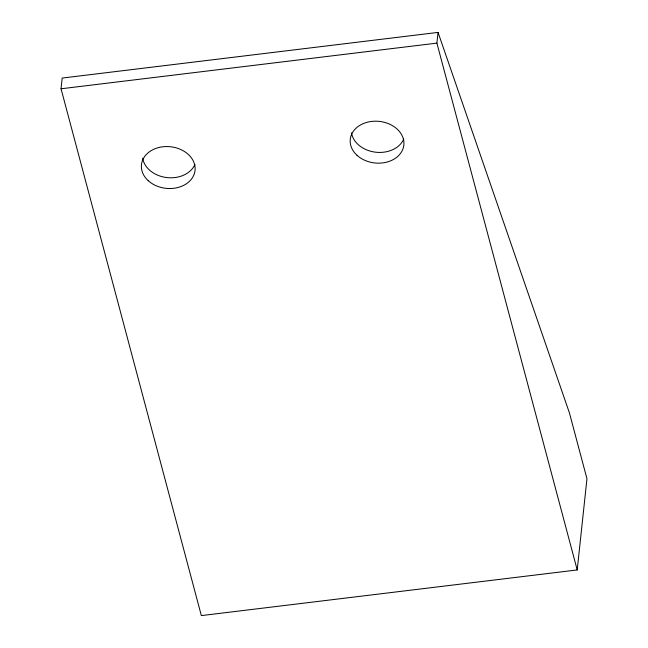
<?xml version="1.0" encoding="UTF-8"?>
<svg xmlns="http://www.w3.org/2000/svg" width="648" height="648" viewBox="0 0 648 648"><rect width="100%" height="100%" fill="white"/><g stroke="black" fill="none" stroke-linecap="round" stroke-linejoin="round"><path stroke-width="0.97" d="M61.042 88.784L62.192 78.06L438.048 32.4L569.422 412.898L586.958 478.75L577.214 569.94L201.35 615.6L61.042 88.784L436.898 43.124L438.048 32.4M436.898 43.124L577.214 569.94M194.935 164.414A26.941 20.914 6.1 0 1 166.747 177.56A26.941 20.914 6.1 0 1 142.698 158.193M403.753 139.053A26.941 20.914 6.1 0 1 375.565 152.191A26.941 20.914 6.1 0 1 351.508 132.824M357.032 155.318A26.941 20.914 6.1 0 0 402.602 149.777A26.941 20.914 6.1 0 0 371.531 121.427A26.941 20.914 6.1 0 0 357.032 155.318M148.222 180.679A26.941 20.914 6.1 0 0 193.793 175.146A26.941 20.914 6.1 0 0 162.721 146.796A26.941 20.914 6.1 0 0 148.222 180.679"/></g></svg>
